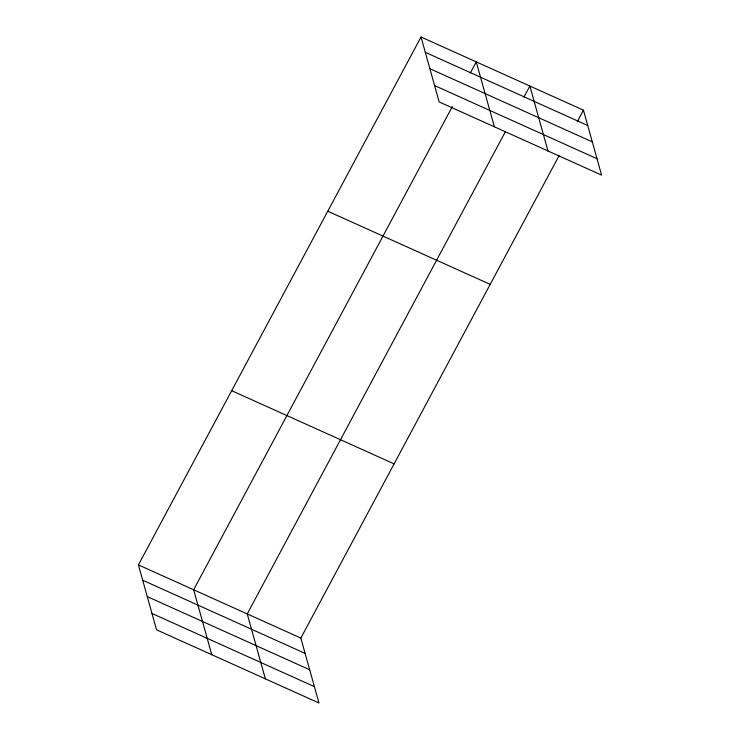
<?xml version="1.0" encoding="UTF-8"?>
<svg xmlns="http://www.w3.org/2000/svg" width="740" height="740" viewBox="0 0 740 740"><rect width="100%" height="100%" fill="white"/><g stroke="black" fill="none" stroke-linecap="round" stroke-linejoin="round"><path stroke-width="1.11" d="M559.052 155.751L300.838 638.074L318.968 703L156.547 629.823L138.417 564.898L421.032 37L583.453 110.177L601.583 175.103L439.162 101.926L421.032 37M452.399 106.44L193.64 589.78L211.77 654.706M470.289 73.02L476.255 61.883L494.385 126.808M505.457 131.609L247.243 613.923L265.373 678.848M523.892 97.171L529.859 86.025L547.979 150.951M577.496 121.314L583.453 110.177M425.306 52.327L587.736 125.504M429.875 68.7L592.305 141.867M434.584 85.562L597.014 158.73M327.764 211.205L490.195 284.382M231.676 390.692L394.106 463.869M138.417 564.898L300.838 638.074M142.7 580.225L305.121 653.402M147.269 596.597L309.69 669.765M151.978 613.46L314.398 686.637"/></g></svg>
